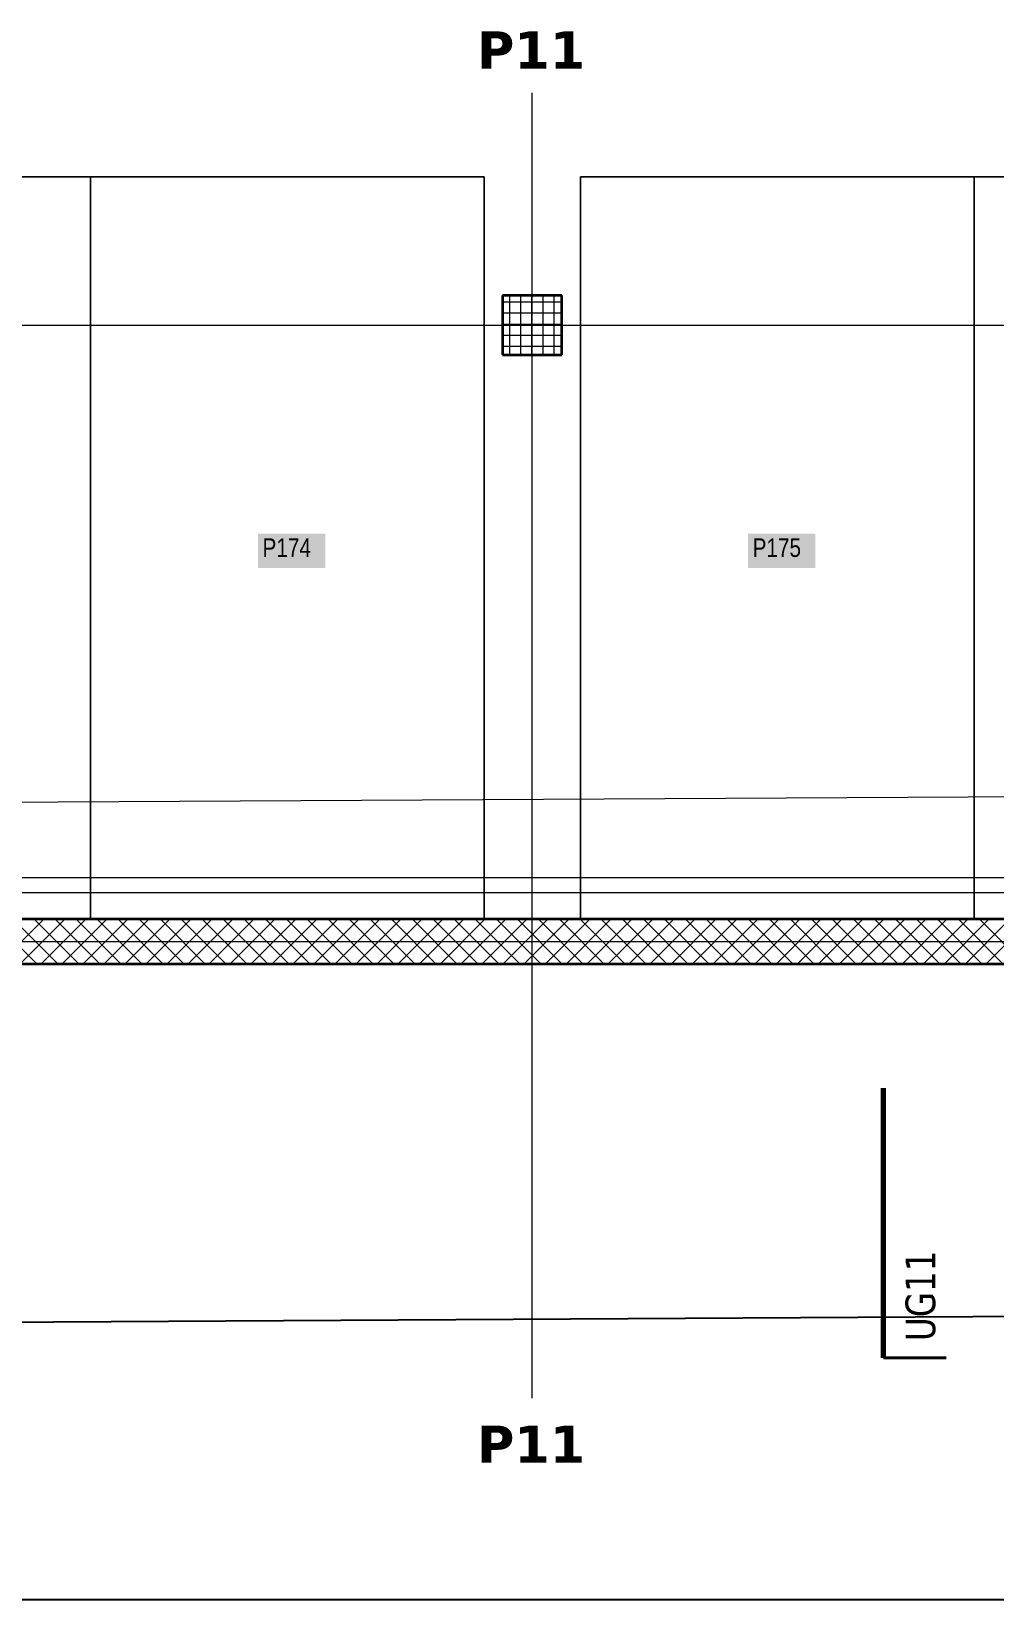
# Model space of a CAD drawing. Extents: x -882 to 613, y -179 to 366.
# Drawn here: x -133.1 to -3.4, y -174.5 to 36.7 of the extents above; entities that cross this region are included whole.
import ezdxf
from ezdxf.lldxf.tags import DXFTag

# ---------------------------------------------------------------- set-up
doc = ezdxf.new("R2010")
doc.units = 0
doc.layers.get('0').update_dxf_attribs({"lineweight": 13})
for name, color, linetype, lineweight, true_color in [('A-DETL-____-OTLN', 5, 'Continuous', 9, 0x0000ff), ('C-PROP-LINE-OTLN', 7, '_Grundgrenze_', 25, 0x800000), ('G-____-____-SYMB', 7, 'Strichpunkt - Weit', 5, 0x008080), ('S-GRID-____-IDEN', 7, 'Continuous', 9, 0x5555aa)]:
    doc.layers.add(name, color=color, linetype=linetype, lineweight=lineweight, true_color=true_color)
for name, color, linetype, lineweight in [('A-FLOR-____-OTLN', 7, 'Continuous', 9), ('A-WALL-____-MCUT', 7, 'Continuous', 35), ('A-WALL-____-PATT', 7, 'Continuous', 35), ('C-PRKG-____-IDEN', 7, 'Continuous', 5), ('C-PRKG-____-OTLN', 7, 'Continuous', 9), ('S-COLS-____-MCUT', 7, 'Continuous', 35), ('S-COLS-____-OTLN', 7, 'Continuous', 9), ('S-GRID-____-OTLN', 7, 'Continuous', 5)]:
    doc.layers.add(name, color=color, linetype=linetype, lineweight=lineweight)
doc.styles.get("Standard").update_dxf_attribs({"font": 'arial.ttf'})
tags = doc.linetypes.add('_Grundgrenze_', pattern=[0.45, 0.2, -0.05, 0.05, -0.05, 0.05, -0.05]).pattern_tags.tags
tags[14:15] = [DXFTag(74, 4), DXFTag(75, 0), DXFTag(340, '0'), DXFTag(46, 1.0), DXFTag(50, 0.0), DXFTag(44, 0.0), DXFTag(45, 0.0)]
tags[12:13] = [DXFTag(74, 4), DXFTag(75, 0), DXFTag(340, '0'), DXFTag(46, 1.0), DXFTag(50, 0.0), DXFTag(44, 0.0), DXFTag(45, 0.0)]
tags[10:11] = [DXFTag(74, 4), DXFTag(75, 0), DXFTag(340, '0'), DXFTag(46, 1.0), DXFTag(50, 0.0), DXFTag(44, 0.0), DXFTag(45, 0.0)]
tags[8:9] = [DXFTag(74, 4), DXFTag(75, 0), DXFTag(340, '0'), DXFTag(46, 1.0), DXFTag(50, 0.0), DXFTag(44, 0.0), DXFTag(45, 0.0)]
tags[6:7] = [DXFTag(74, 4), DXFTag(75, 0), DXFTag(340, '0'), DXFTag(46, 1.0), DXFTag(50, 0.0), DXFTag(44, 0.0), DXFTag(45, 0.0)]
tags[4:5] = [DXFTag(74, 4), DXFTag(75, 0), DXFTag(340, '0'), DXFTag(46, 1.0), DXFTag(50, 0.0), DXFTag(44, 0.0), DXFTag(45, 0.0)]
tags = doc.linetypes.add('_Rasterlinie_', pattern=[0.375, 0.2, -0.05, 0.075, -0.05]).pattern_tags.tags
tags[10:11] = [DXFTag(74, 4), DXFTag(75, 0), DXFTag(340, '0'), DXFTag(46, 1.0), DXFTag(50, 0.0), DXFTag(44, 0.0), DXFTag(45, 0.0)]
tags[8:9] = [DXFTag(74, 4), DXFTag(75, 0), DXFTag(340, '0'), DXFTag(46, 1.0), DXFTag(50, 0.0), DXFTag(44, 0.0), DXFTag(45, 0.0)]
tags[6:7] = [DXFTag(74, 4), DXFTag(75, 0), DXFTag(340, '0'), DXFTag(46, 1.0), DXFTag(50, 0.0), DXFTag(44, 0.0), DXFTag(45, 0.0)]
tags[4:5] = [DXFTag(74, 4), DXFTag(75, 0), DXFTag(340, '0'), DXFTag(46, 1.0), DXFTag(50, 0.0), DXFTag(44, 0.0), DXFTag(45, 0.0)]
tags = doc.linetypes.add('_Schnittlinie_', pattern=[0.3, 0.15, -0.05, 0.05, -0.05]).pattern_tags.tags
tags[10:11] = [DXFTag(74, 4), DXFTag(75, 0), DXFTag(340, '0'), DXFTag(46, 1.0), DXFTag(50, 0.0), DXFTag(44, 0.0), DXFTag(45, 0.0)]
tags[8:9] = [DXFTag(74, 4), DXFTag(75, 0), DXFTag(340, '0'), DXFTag(46, 1.0), DXFTag(50, 0.0), DXFTag(44, 0.0), DXFTag(45, 0.0)]
tags[6:7] = [DXFTag(74, 4), DXFTag(75, 0), DXFTag(340, '0'), DXFTag(46, 1.0), DXFTag(50, 0.0), DXFTag(44, 0.0), DXFTag(45, 0.0)]
tags[4:5] = [DXFTag(74, 4), DXFTag(75, 0), DXFTag(340, '0'), DXFTag(46, 1.0), DXFTag(50, 0.0), DXFTag(44, 0.0), DXFTag(45, 0.0)]
tags = doc.linetypes.add('_Strichliert - Fein_', pattern=[0.15, 0.1, -0.05]).pattern_tags.tags
tags[6:7] = [DXFTag(74, 4), DXFTag(75, 0), DXFTag(340, '0'), DXFTag(46, 1.0), DXFTag(50, 0.0), DXFTag(44, 0.0), DXFTag(45, 0.0)]
tags[4:5] = [DXFTag(74, 4), DXFTag(75, 0), DXFTag(340, '0'), DXFTag(46, 1.0), DXFTag(50, 0.0), DXFTag(44, 0.0), DXFTag(45, 0.0)]
tags = doc.linetypes.add('Gestrichelt', pattern=[0.1, 0.05, -0.05]).pattern_tags.tags
tags[6:7] = [DXFTag(74, 4), DXFTag(75, 0), DXFTag(340, '0'), DXFTag(46, 1.0), DXFTag(50, 0.0), DXFTag(44, 0.0), DXFTag(45, 0.0)]
tags[4:5] = [DXFTag(74, 4), DXFTag(75, 0), DXFTag(340, '0'), DXFTag(46, 1.0), DXFTag(50, 0.0), DXFTag(44, 0.0), DXFTag(45, 0.0)]
tags = doc.linetypes.add('Strichpunkt - Weit', pattern=[0.5, 0.2, -0.15, 0, -0.15]).pattern_tags.tags
tags[10:11] = [DXFTag(74, 4), DXFTag(75, 0), DXFTag(340, '0'), DXFTag(46, 1.0), DXFTag(50, 0.0), DXFTag(44, 0.0), DXFTag(45, 0.0)]
tags[8:9] = [DXFTag(74, 4), DXFTag(75, 0), DXFTag(340, '0'), DXFTag(46, 1.0), DXFTag(50, 0.0), DXFTag(44, 0.0), DXFTag(45, 0.0)]
tags[6:7] = [DXFTag(74, 4), DXFTag(75, 0), DXFTag(340, '0'), DXFTag(46, 1.0), DXFTag(50, 0.0), DXFTag(44, 0.0), DXFTag(45, 0.0)]
tags[4:5] = [DXFTag(74, 4), DXFTag(75, 0), DXFTag(340, '0'), DXFTag(46, 1.0), DXFTag(50, 0.0), DXFTag(44, 0.0), DXFTag(45, 0.0)]

# ---------------------------------------------------------------- blocks, each defined once
blk = doc.blocks.new('Referenz-A0UJ2JE1XE', base_point=(-855.98, -164.75))
at = {"layer": 'A-DETL-____-OTLN', "color": 0, "linetype": '_Strichliert - Fein_', "ltscale": 0.13}
blk.add_line((-764.79, -70.6), (368.1, -64.24), dxfattribs=at)
at = {"layer": 'A-DETL-____-OTLN', "color": 0, "linetype": 'Gestrichelt', "ltscale": 0.13}
blk.add_line((368.1, -77.24), (-653.37, -77.24), dxfattribs=at)
at = {"layer": 'A-FLOR-____-OTLN', "color": 0, "linetype": 'Continuous', "ltscale": 0.13}
blk.add_line((-653.37, -79.25), (284.83, -79.25), dxfattribs=at)
at = {"layer": 'A-WALL-____-MCUT', "color": 0, "linetype": 'Continuous', "ltscale": 0.35}
for p, q in [((368.1, -82.84), (-653.37, -82.84)), ((-798.37, -88.84), (368.1, -88.84))]:
    blk.add_line(p, q, dxfattribs=at)
at = {"layer": 'A-WALL-____-PATT', "color": 0, "linetype": 'Continuous', "lineweight": 9, "ltscale": 0.13}
for p, q in [((-132.39, -88.84), (-138.39, -82.84)), ((-137.45, -88.84), (-131.45, -82.84)), ((-129.56, -88.84), (-135.56, -82.84)), ((-134.62, -88.84), (-128.62, -82.84)), ((-126.74, -88.84), (-132.74, -82.84)), ((-131.79, -88.84), (-125.79, -82.84)), ((-123.91, -88.84), (-129.91, -82.84)), ((-128.97, -88.84), (-122.97, -82.84)), ((-121.08, -88.84), (-127.08, -82.84)), ((-126.14, -88.84), (-120.14, -82.84)), ((-118.25, -88.84), (-124.25, -82.84)), ((-123.31, -88.84), (-117.31, -82.84)), ((-115.42, -88.84), (-121.42, -82.84)), ((-120.48, -88.84), (-114.48, -82.84)), ((-112.59, -88.84), (-118.59, -82.84)), ((-117.65, -88.84), (-111.65, -82.84)), ((-109.76, -88.84), (-115.76, -82.84)), ((-114.82, -88.84), (-108.82, -82.84)), ((-106.94, -88.84), (-112.94, -82.84)), ((-112, -88.84), (-106, -82.84)), ((-104.11, -88.84), (-110.11, -82.84)), ((-109.17, -88.84), (-103.17, -82.84)), ((-101.28, -88.84), (-107.28, -82.84)), ((-106.34, -88.84), (-100.34, -82.84)), ((-98.45, -88.84), (-104.45, -82.84)), ((-103.51, -88.84), (-97.51, -82.84)), ((-95.62, -88.84), (-101.62, -82.84)), ((-100.68, -88.84), (-94.68, -82.84)), ((-92.79, -88.84), (-98.79, -82.84)), ((-97.85, -88.84), (-91.85, -82.84)), ((-89.97, -88.84), (-95.97, -82.84)), ((-95.03, -88.84), (-89.03, -82.84)), ((-87.14, -88.84), (-93.14, -82.84)), ((-92.2, -88.84), (-86.2, -82.84)), ((-84.31, -88.84), (-90.31, -82.84)), ((-89.37, -88.84), (-83.37, -82.84)), ((-81.48, -88.84), (-87.48, -82.84)), ((-86.54, -88.84), (-80.54, -82.84)), ((-78.65, -88.84), (-84.65, -82.84)), ((-83.71, -88.84), (-77.71, -82.84)), ((-75.82, -88.84), (-81.82, -82.84)), ((-80.88, -88.84), (-74.88, -82.84)), ((-73, -88.84), (-79, -82.84)), ((-78.05, -88.84), (-72.05, -82.84)), ((-70.17, -88.84), (-76.17, -82.84)), ((-75.23, -88.84), (-69.23, -82.84)), ((-67.34, -88.84), (-73.34, -82.84)), ((-72.4, -88.84), (-66.4, -82.84)), ((-64.51, -88.84), (-70.51, -82.84)), ((-69.57, -88.84), (-63.57, -82.84)), ((-61.68, -88.84), (-67.68, -82.84)), ((-66.74, -88.84), (-60.74, -82.84)), ((-58.85, -88.84), (-64.85, -82.84)), ((-63.91, -88.84), (-57.91, -82.84)), ((-56.02, -88.84), (-62.02, -82.84)), ((-61.08, -88.84), (-55.08, -82.84)), ((-53.2, -88.84), (-59.2, -82.84)), ((-58.26, -88.84), (-52.26, -82.84)), ((-50.37, -88.84), (-56.37, -82.84)), ((-55.43, -88.84), (-49.43, -82.84)), ((-47.54, -88.84), (-53.54, -82.84)), ((-52.6, -88.84), (-46.6, -82.84)), ((-44.71, -88.84), (-50.71, -82.84)), ((-49.77, -88.84), (-43.77, -82.84)), ((-41.88, -88.84), (-47.88, -82.84)), ((-46.94, -88.84), (-40.94, -82.84)), ((-39.05, -88.84), (-45.05, -82.84)), ((-44.11, -88.84), (-38.11, -82.84)), ((-36.23, -88.84), (-42.23, -82.84)), ((-41.29, -88.84), (-35.29, -82.84)), ((-33.4, -88.84), (-39.4, -82.84)), ((-38.46, -88.84), (-32.46, -82.84)), ((-30.57, -88.84), (-36.57, -82.84)), ((-35.63, -88.84), (-29.63, -82.84)), ((-27.74, -88.84), (-33.74, -82.84)), ((-32.8, -88.84), (-26.8, -82.84)), ((-24.91, -88.84), (-30.91, -82.84)), ((-29.97, -88.84), (-23.97, -82.84)), ((-22.08, -88.84), (-28.08, -82.84)), ((-27.14, -88.84), (-21.14, -82.84)), ((-19.26, -88.84), (-25.26, -82.84)), ((-24.31, -88.84), (-18.31, -82.84)), ((-16.43, -88.84), (-22.43, -82.84)), ((-21.49, -88.84), (-15.49, -82.84)), ((-13.6, -88.84), (-19.6, -82.84)), ((-18.66, -88.84), (-12.66, -82.84)), ((-10.77, -88.84), (-16.77, -82.84)), ((-15.83, -88.84), (-9.83, -82.84)), ((-7.94, -88.84), (-13.94, -82.84)), ((-13, -88.84), (-7, -82.84)), ((-5.11, -88.84), (-11.11, -82.84)), ((-10.17, -88.84), (-4.17, -82.84)), ((-2.28, -88.84), (-8.28, -82.84)), ((-7.34, -88.84), (-1.34, -82.84)), ((0.54, -88.84), (-5.46, -82.84)), ((-4.52, -88.84), (1.48, -82.84))]:
    blk.add_line(p, q, dxfattribs=at)
at = {"layer": 'C-PRKG-____-IDEN', "color": 7, "linetype": 'Continuous', "ltscale": 0.13, "true_color": 0xffffff}
for points in [[(-102.63, -35.51), (-93.55, -35.51), (-102.63, -30.91)], [(-93.55, -35.51), (-102.63, -30.91), (-93.55, -30.91)], [(-36.63, -35.51), (-27.55, -35.51), (-36.63, -30.91)], [(-27.55, -35.51), (-36.63, -30.91), (-27.55, -30.91)]]:
    blk.add_solid(points, dxfattribs=at)
at = {"layer": 'C-PRKG-____-OTLN', "color": 0, "linetype": 'Continuous', "ltscale": 0.13}
for p, q in [((-125.17, 17.14), (-178.17, 17.14)), ((-125.17, 17.14), (-178.17, 17.14)), ((-178.17, 17.14), (-125.17, 17.14)), ((-72.17, 17.14), (-125.17, 17.14)), ((-125.17, -82.83), (-125.17, 17.14)), ((-72.17, 17.14), (-125.17, 17.14)), ((-125.17, 17.14), (-125.17, -82.83)), ((-125.17, -82.83), (-125.17, 17.14)), ((-125.17, 17.14), (-72.17, 17.14)), ((-125.17, 17.14), (-125.17, 17.14)), ((-125.17, -82.83), (-125.17, 17.14)), ((-125.17, -82.83), (-125.17, 17.14)), ((-125.17, 17.14), (-125.17, -82.83)), ((-125.17, 17.14), (-125.17, 17.14)), ((-72.17, -82.83), (-72.17, 17.14)), ((-72.17, -82.83), (-72.17, 17.14)), ((-72.17, 17.14), (-72.17, -82.83)), ((-72.17, 17.14), (-72.17, 17.14)), ((-6.17, 17.14), (-59.17, 17.14)), ((-59.17, -82.83), (-59.17, 17.14)), ((-6.17, 17.14), (-59.17, 17.14)), ((-59.17, 17.14), (-59.17, -82.83)), ((-59.17, -82.83), (-59.17, 17.14)), ((-59.17, 17.14), (-6.17, 17.14)), ((-59.17, 17.14), (-59.17, 17.14)), ((46.83, 17.14), (-6.17, 17.14)), ((-6.17, -82.83), (-6.17, 17.14)), ((46.83, 17.14), (-6.17, 17.14)), ((-6.17, 17.14), (-6.17, -82.83)), ((-6.17, -82.83), (-6.17, 17.14)), ((-6.17, 17.14), (46.83, 17.14)), ((-6.17, 17.14), (-6.17, 17.14)), ((-6.17, -82.83), (-6.17, 17.14)), ((-6.17, -82.83), (-6.17, 17.14)), ((-6.17, 17.14), (-6.17, -82.83)), ((-6.17, 17.14), (-6.17, 17.14)), ((-125.17, -82.83), (-125.17, -82.83)), ((-125.17, -82.83), (-125.17, -82.83)), ((-72.17, -82.83), (-72.17, -82.83)), ((-59.17, -82.83), (-59.17, -82.83)), ((-6.17, -82.83), (-6.17, -82.83)), ((-6.17, -82.83), (-6.17, -82.83))]:
    blk.add_line(p, q, dxfattribs=at)
at = {"layer": 'C-PROP-LINE-OTLN', "color": 0, "linetype": '_Grundgrenze_', "lineweight": -2, "ltscale": 0.25}
blk.add_line((-828.13, -140.96), (368.1, -134.25), dxfattribs=at)
at = {"layer": 'G-____-____-SYMB', "color": 0, "linetype": '_Schnittlinie_', "lineweight": 70, "ltscale": 0.7}
blk.add_line((-18.37, -141.9), (-18.37, -105.6), dxfattribs=at)
at = {"layer": 'G-____-____-SYMB', "color": 0, "linetype": 'Continuous', "lineweight": 40, "ltscale": 0.4}
blk.add_line((-9.94, -141.9), (-18.37, -141.9), dxfattribs=at)
at = {"layer": 'S-COLS-____-MCUT', "color": 0, "linetype": 'Continuous', "ltscale": 0.35}
for p, q in [((-61.67, 1.16), (-69.67, 1.16)), ((-69.67, 1.16), (-69.67, -6.84)), ((-61.67, -6.84), (-61.67, 1.16)), ((-69.67, -6.84), (-61.67, -6.84))]:
    blk.add_line(p, q, dxfattribs=at)
at = {"layer": 'S-COLS-____-OTLN', "color": 0, "linetype": 'Continuous', "ltscale": 0.13}
for p, q in [((-69.67, 0.33), (-61.67, 0.33)), ((-68.71, -6.84), (-68.71, 1.16)), ((-67.21, -6.84), (-67.21, 1.16)), ((-65.71, -6.84), (-65.71, 1.16)), ((-64.21, -6.84), (-64.21, 1.16)), ((-62.71, -6.84), (-62.71, 1.16)), ((-69.67, -1.17), (-61.67, -1.17)), ((-69.67, -2.67), (-61.67, -2.67)), ((-69.67, -4.17), (-61.67, -4.17)), ((-69.67, -5.67), (-61.67, -5.67))]:
    blk.add_line(p, q, dxfattribs=at)
at = {"layer": 'S-GRID-____-OTLN', "color": 0, "linetype": '_Rasterlinie_', "ltscale": 0.13}
for p, q in [((-65.67, -147.33), (-65.67, 28.45)), ((-855.98, -2.84), (368.1, -2.84)), ((-855.98, -85.84), (368.1, -85.84))]:
    blk.add_line(p, q, dxfattribs=at)
at = {"layer": 'C-PRKG-____-IDEN', "color": 0, "linetype": 'Continuous', "ltscale": 0.13, "char_height": 2.5, "attachment_point": 1}
for s, insert in [('{\\W0.8;\\fArial;P174}', (-102, -31.54)), ('{\\W0.8;\\fArial;P175}', (-36, -31.54))]:
    blk.add_mtext(s, dxfattribs=dict(at, insert=insert))
at = {"layer": 'G-____-____-SYMB', "color": 0, "linetype": 'Continuous', "ltscale": 0.13, "insert": (-15.4, -139.65), "char_height": 4, "attachment_point": 1, "rotation": 90}
blk.add_mtext('{\\W0.8;\\fVerdana;UG11}', dxfattribs=at)
at = {"layer": 'S-GRID-____-IDEN', "color": 0, "linetype": 'Continuous', "lineweight": 5, "ltscale": 0.13, "char_height": 5, "attachment_point": 1}
for insert in [(-73.11, 36.74), (-73.11, -151.04)]:
    blk.add_mtext('{\\fVerdana|b1|i0;P11}', dxfattribs=dict(at, insert=insert))

msp = doc.modelspace()

# ---------------------------------------------------------------- linework, layer by layer
at = {"color": 0, "linetype": 'ByBlock', "lineweight": -2, "ltscale": 0.13}
msp.add_line((-882.42, -174.47), (607.58, -174.47), dxfattribs=at)

# ---------------------------------------------------------------- block references
at = {"color": 9, "lineweight": 25, "ltscale": 0.25, "true_color": 0xc0c0c0}
msp.add_blockref('Referenz-A0UJ2JE1XE', (-855.98, -164.75), dxfattribs=at)

doc.saveas('drawing.dxf')
